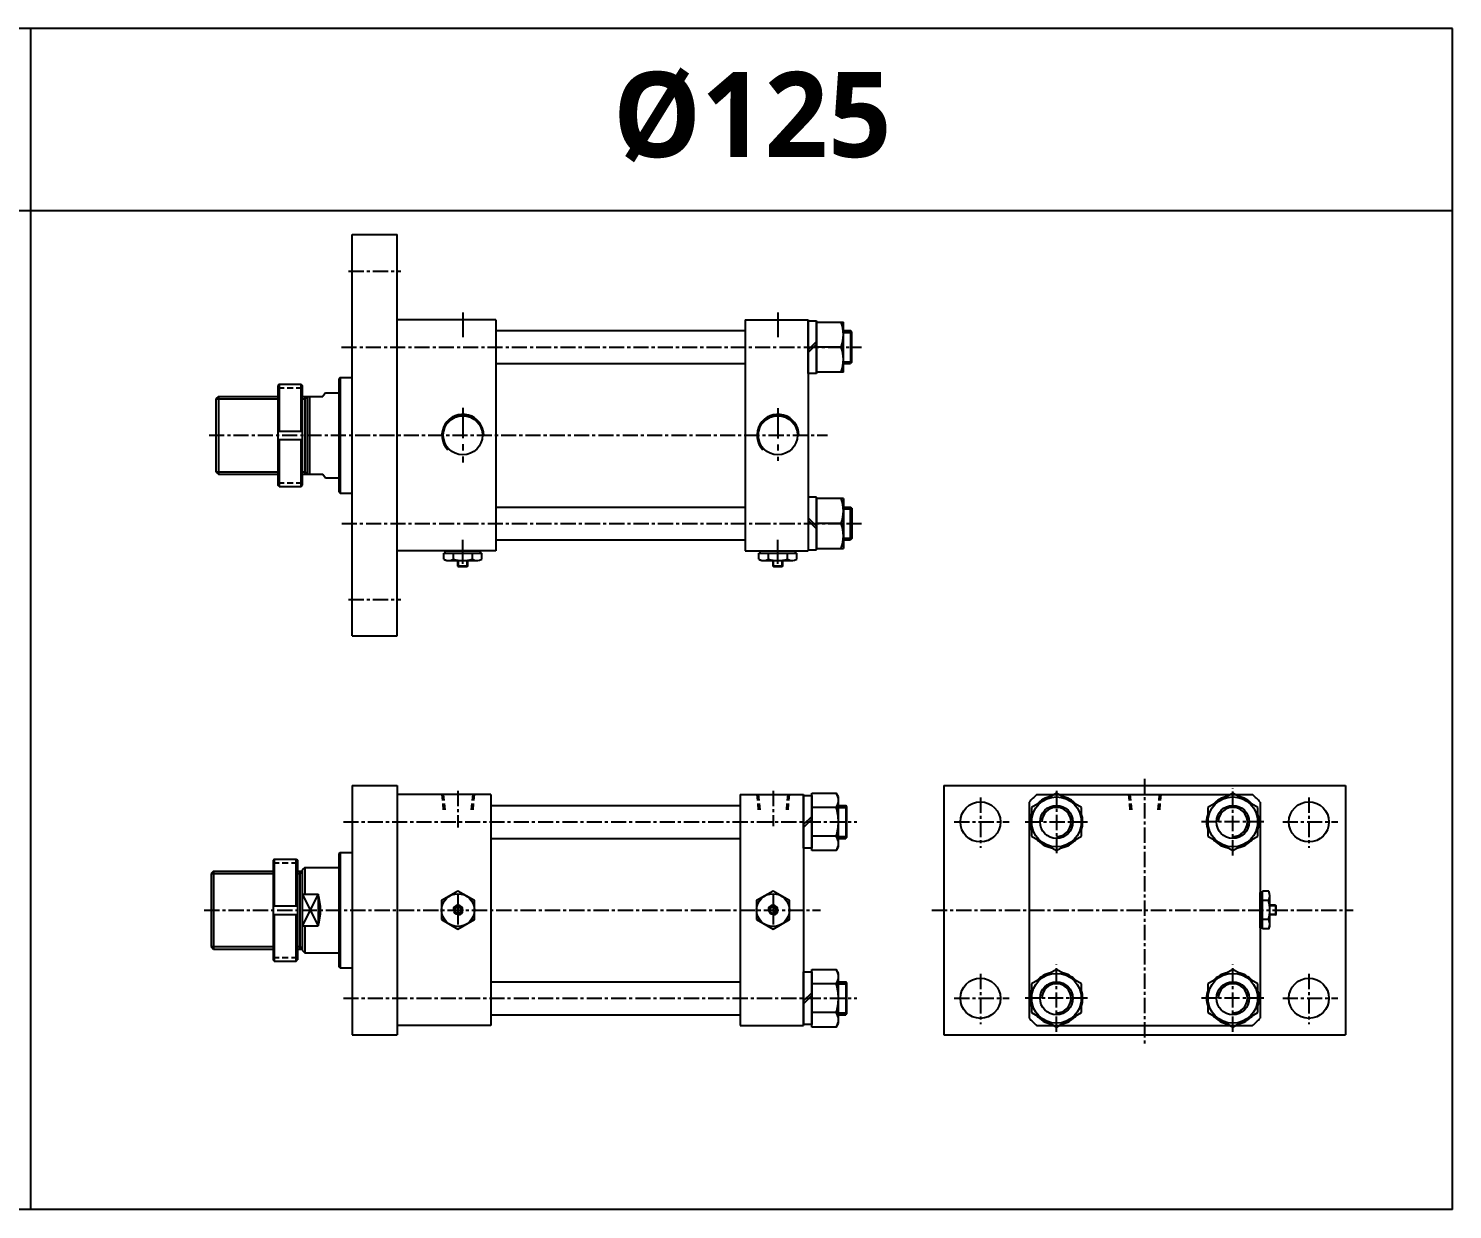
# Model space of a CAD drawing. Extents: x -819 to 4679, y 0 to 1986.
# Drawn here: x 3509 to 4679, y 1015 to 1986 of the extents above; entities that cross this region are included whole.
import ezdxf

# ---------------------------------------------------------------- set-up
doc = ezdxf.new("R2010")
doc.units = 0
doc.header["$LTSCALE"] = 10
doc.header["$MEASUREMENT"] = 0
for name, pattern in [('CENTER', [2, 1.25, -0.25, 0.25, -0.25]), ('CENTERX2', [4, 2.5, -0.5, 0.5, -0.5]), ('HIDDENX2', [0.75, 0.5, -0.25])]:
    doc.linetypes.add(name, pattern=pattern)
doc.layers.get('0').update_dxf_attribs({"linetype": 'CONTINUOUS'})
for name, color, linetype in [('CEN', 1, 'CENTERX2'), ('CENTER', 1, 'CENTER'), ('CL', 1, 'CENTER'), ('DIM', 2, 'CONTINUOUS'), ('HID', 2, 'HIDDENX2'), ('ML', 7, 'CONTINUOUS')]:
    doc.layers.add(name, color=color, linetype=linetype)
doc.styles.add('문자', font='romans.shx')

msp = doc.modelspace()

# ---------------------------------------------------------------- linework, layer by layer
for p, q in [((4679.4, 1986.4), (0, 1986.4)), ((3510.4, 1986.4), (3510.4, 1015.4)), ((4679.4, 1015.4), (4679.4, 1986.4)), ((4679.4, 1836.4), (0, 1836.4)), ((4679.4, 1015.4), (0, 1015.4))]:
    msp.add_line(p, q)
at = {"color": 7, "linetype": 'Continuous'}
for p, q in [((3850.2, 1550), (3850.2, 1555)), ((3850.2, 1555), (3856.6, 1555)), ((3851.2, 1555), (3851.2, 1557)), ((3851.2, 1557), (3880.4, 1557)), ((3853.4, 1549), (3878.2, 1549)), ((3856.6, 1555), (3881.4, 1555)), ((3858, 1550), (3858, 1555)), ((3861.8, 1549.3), (3861.8, 1549.3)), ((3861.8, 1544.5), (3861.8, 1549)), ((3869.8, 1544.5), (3869.8, 1549)), ((3873.6, 1550), (3873.6, 1555)), ((3880.4, 1555), (3880.4, 1557)), ((3881.4, 1550), (3881.4, 1555)), ((4109.2, 1550), (4109.2, 1555)), ((4109.2, 1555), (4115.6, 1555)), ((4110.2, 1555), (4110.2, 1557)), ((4110.2, 1557), (4139.4, 1557)), ((4112.4, 1549), (4137.2, 1549)), ((4115.6, 1555), (4140.4, 1555)), ((4117, 1550), (4117, 1555)), ((4120.8, 1549.3), (4120.8, 1549.3)), ((4120.8, 1544.5), (4120.8, 1549)), ((4128.8, 1544.5), (4128.8, 1549)), ((4132.6, 1550), (4132.6, 1555)), ((4139.4, 1555), (4139.4, 1557)), ((4140.4, 1550), (4140.4, 1555)), ((3861.8, 1544.5), (3862.3, 1544)), ((3869.8, 1544.5), (3861.8, 1544.5)), ((3862.3, 1544), (3869.3, 1544)), ((3869.8, 1544.5), (3869.3, 1544)), ((4120.8, 1544.5), (4121.3, 1544)), ((4128.8, 1544.5), (4120.8, 1544.5)), ((4121.3, 1544), (4128.3, 1544)), ((4128.8, 1544.5), (4128.3, 1544)), ((4521.3, 1247.1), (4521.3, 1276.2)), ((4523.3, 1276.2), (4521.3, 1276.2)), ((4528.3, 1277.2), (4523.3, 1277.2)), ((4523.3, 1252.4), (4523.3, 1277.2)), ((4528.3, 1269.4), (4523.3, 1269.4)), ((4529.3, 1249.2), (4529.3, 1274.1)), ((4533.8, 1265.6), (4529.3, 1265.6)), ((4533.8, 1265.6), (4534.3, 1265.1)), ((4533.8, 1265.6), (4533.8, 1257.6)), ((4534.3, 1258.1), (4534.3, 1265.1)), ((4528.3, 1253.9), (4523.3, 1253.9)), ((4529, 1257.6), (4529, 1257.6)), ((4533.8, 1257.6), (4529.3, 1257.6)), ((4533.8, 1257.6), (4534.3, 1258.1)), ((4523.3, 1247.1), (4521.3, 1247.1)), ((4523.3, 1246.1), (4523.3, 1252.4)), ((4528.3, 1246.1), (4523.3, 1246.1))]:
    msp.add_line(p, q, dxfattribs=at)
for points in [[(3848.3, 1253.8), (3861.8, 1246), (3875.3, 1253.8), (3875.3, 1269.4), (3861.8, 1277.2), (3848.3, 1269.4)], [(4107.3, 1253.8), (4120.8, 1246), (4134.3, 1253.8), (4134.3, 1269.4), (4120.8, 1277.2), (4107.3, 1269.4)], [(3860.4, 1264.1), (3858.9, 1261.6), (3860.4, 1259.1), (3863.3, 1259.1), (3864.7, 1261.6), (3863.3, 1264.1)], [(4119.4, 1264.1), (4117.9, 1261.6), (4119.4, 1259.1), (4122.3, 1259.1), (4123.7, 1261.6), (4122.3, 1264.1)]]:
    msp.add_lwpolyline(points, close=True, dxfattribs=at)
for centre, radius in [((3861.8, 1261.6), 13.5), ((3861.8, 1261.6), 3.5), ((4120.8, 1261.6), 13.5), ((4120.8, 1261.6), 3.5)]:
    msp.add_circle(centre, radius, dxfattribs=at)
for centre, radius, start, end in [((3853.4, 1554.7), 5.62, 235.6158, 270), ((3854.1, 1557.3), 8.22, 241.7006, 298.2994), ((3865.8, 1580.4), 31.3, 255.6172, 270.0141), ((3865.8, 1580.4), 31.3, 269.9859, 284.3828), ((3877.5, 1557.3), 8.22, 241.7006, 298.2994), ((4112.4, 1554.7), 5.62, 235.6158, 270), ((4113.1, 1557.3), 8.22, 241.7006, 298.2994), ((4124.8, 1580.4), 31.3, 255.6172, 270.0141), ((4124.8, 1580.4), 31.3, 269.9859, 284.3828), ((4136.5, 1557.3), 8.22, 241.7006, 298.2994), ((4521.1, 1273.3), 8.22, 331.7006, 28.2994), ((4497.9, 1261.7), 31.3, 359.9859, 14.3828), ((4497.9, 1261.6), 31.3, 345.6172, 0.0141), ((4521.1, 1250), 8.22, 331.7006, 28.2994), ((4523.7, 1249.2), 5.62, 325.6158, 0)]:
    msp.add_arc(centre, radius, start, end, dxfattribs=at)
at = {"layer": 'CEN'}
for p, q in [((3865.8, 1753), (3865.8, 1732.6)), ((4124.8, 1753), (4124.8, 1732.6)), ((3865.8, 1674.6), (3865.8, 1629.7)), ((4124.8, 1674.4), (4124.8, 1631)), ((3865.8, 1546.3), (3865.8, 1566)), ((4124.8, 1546.3), (4124.8, 1566)), ((3861.8, 1274.9), (3861.8, 1248.3)), ((4120.8, 1274.9), (4120.8, 1248.3))]:
    msp.add_line(p, q, dxfattribs=at)
at = {"layer": 'CENTER'}
for p, q in [((3771.8, 1787), (3814.8, 1787)), ((3766, 1724.5), (4193.6, 1724.5)), ((3657.2, 1652), (4165.7, 1652)), ((3766.2, 1579.5), (4193.6, 1579.5)), ((3771.8, 1517), (3814.8, 1517)), ((3861.8, 1359.6), (3861.8, 1329.6)), ((4120.8, 1359.6), (4120.8, 1330.6)), ((4426.3, 1369.4), (4426.3, 1151.8)), ((4498.8, 1306.5), (4498.8, 1361.8)), ((4291.3, 1354.1), (4291.3, 1312.9)), ((4561.3, 1354.1), (4561.3, 1312.9)), ((3767.6, 1334.1), (4189.6, 1334.1)), ((4269.8, 1334.1), (4315, 1334.1)), ((4524.4, 1334.1), (4473.1, 1334.1)), ((4539.8, 1334.1), (4585, 1334.1)), ((3653.2, 1261.6), (4159.8, 1261.6)), ((4251.4, 1261.6), (4597.8, 1261.6)), ((4291.3, 1209.1), (4291.3, 1167.9)), ((4353.8, 1161.5), (4353.8, 1216.8)), ((4498.8, 1161.5), (4498.8, 1216.8)), ((4561.3, 1209.1), (4561.3, 1167.9)), ((3767.6, 1189.1), (4189.6, 1189.1)), ((4269.8, 1189.1), (4315, 1189.1)), ((4379.4, 1189.1), (4328.1, 1189.1)), ((4524.4, 1189.1), (4473.1, 1189.1)), ((4539.8, 1189.1), (4585, 1189.1))]:
    msp.add_line(p, q, dxfattribs=at)
at = {"layer": 'CL'}
for p, q in [((4353.8, 1359.8), (4353.8, 1308.5)), ((4328.1, 1334.1), (4379.4, 1334.1))]:
    msp.add_line(p, q, dxfattribs=at)
at = {"layer": 'DIM'}
for p, q in [((3662.8, 1682), (3713.8, 1682)), ((3733.8, 1682), (3735.8, 1682)), ((3735.8, 1682), (3737.8, 1683.2)), ((3662.8, 1622), (3713.8, 1622)), ((3733.8, 1622), (3735.8, 1622)), ((3735.8, 1622), (3737.8, 1620.9)), ((3658.8, 1291.6), (3709.8, 1291.6)), ((3729.8, 1291.6), (3731.8, 1291.6)), ((3731.8, 1291.6), (3733.8, 1292.8)), ((3746.8, 1274.6), (3733.8, 1248.7)), ((3733.8, 1274.6), (3746.8, 1248.7)), ((3658.8, 1231.6), (3709.8, 1231.6)), ((3729.8, 1231.6), (3731.8, 1231.6)), ((3731.8, 1231.6), (3733.8, 1230.5))]:
    msp.add_line(p, q, dxfattribs=at)
for centre in [(3865.8, 1652), (4124.8, 1652)]:
    msp.add_arc(centre, 17.2, 0, 223.5957, dxfattribs=at)
at = {"layer": 'HID'}
for p, q in [((3713.8, 1691), (3733.8, 1691)), ((3713.8, 1613), (3733.8, 1613)), ((3848.6, 1356.6), (3849.8, 1342.6)), ((3849.7, 1356.6), (3851, 1342.6)), ((3873.9, 1356.6), (3872.6, 1342.6)), ((3875, 1356.6), (3873.8, 1342.6)), ((4107.6, 1356.6), (4108.8, 1342.6)), ((4108.7, 1356.6), (4110, 1342.6)), ((4132.9, 1356.6), (4131.6, 1342.6)), ((4134, 1356.6), (4132.8, 1342.6)), ((4413.1, 1356.6), (4414.3, 1342.6)), ((4414.2, 1356.6), (4415.5, 1342.6)), ((4438.3, 1356.6), (4437.1, 1342.6)), ((4439.5, 1356.6), (4438.3, 1342.6)), ((3709.8, 1300.6), (3729.8, 1300.6)), ((3709.8, 1222.6), (3729.8, 1222.6))]:
    msp.add_line(p, q, dxfattribs=at)
at = {"layer": 'ML', "color": 0}
for p, q in [((3774.8, 1817), (3811.8, 1817)), ((3774.8, 1487), (3774.8, 1817)), ((3811.8, 1487), (3811.8, 1817)), ((3892.8, 1747), (3811.8, 1747)), ((3892.8, 1747), (3892.8, 1557)), ((4097.8, 1747), (4149.8, 1747)), ((4097.8, 1747), (4097.8, 1557)), ((4149.8, 1747), (4149.8, 1557)), ((4149.8, 1702.9), (4149.8, 1746.2)), ((4149.8, 1746.2), (4156.6, 1746.2)), ((4156.6, 1746.2), (4156.6, 1702.9)), ((4156.6, 1704), (4156.6, 1745)), ((4156.6, 1745), (4178.6, 1745)), ((4178.6, 1704), (4178.6, 1745)), ((3892.8, 1738), (4097.8, 1738)), ((4178.6, 1738), (4184.6, 1738)), ((4178.6, 1736.5), (4185.6, 1736.5)), ((4185.6, 1737), (4184.6, 1738)), ((4184.6, 1738), (4184.6, 1711)), ((4185.6, 1712), (4185.6, 1737)), ((4156.6, 1729.1), (4149.8, 1722.3)), ((4156.6, 1726.8), (4149.8, 1720)), ((4176.8, 1724.5), (4156.6, 1724.5)), ((3892.8, 1711), (4097.8, 1711)), ((4178.6, 1712.5), (4185.6, 1712.5)), ((4178.6, 1711), (4184.6, 1711)), ((4185.6, 1712), (4184.6, 1711)), ((3764.8, 1699.5), (3763.8, 1698.5)), ((3763.8, 1698.5), (3763.8, 1605.5)), ((3764.8, 1699.5), (3774.8, 1699.5)), ((3764.8, 1699.5), (3764.8, 1604.5)), ((4156.6, 1702.9), (4149.8, 1702.9)), ((4178.6, 1704), (4156.6, 1704)), ((3714.8, 1694), (3713.8, 1693)), ((3713.8, 1693), (3713.8, 1611)), ((3714.8, 1694), (3732.8, 1694)), ((3714.8, 1694), (3714.8, 1655.5)), ((3732.8, 1694), (3733.8, 1693)), ((3732.8, 1655.5), (3732.8, 1694)), ((3733.8, 1693), (3733.8, 1611)), ((3752.8, 1687), (3750.8, 1684)), ((3752.8, 1687), (3763.8, 1687)), ((3664.8, 1684), (3662.8, 1682)), ((3662.8, 1682), (3662.8, 1622)), ((3664.8, 1684), (3713.8, 1684)), ((3664.8, 1684), (3664.8, 1620)), ((3733.8, 1685), (3733.8, 1619)), ((3733.8, 1684), (3750.8, 1684)), ((3735.8, 1684), (3735.8, 1620)), ((3737.8, 1684), (3737.8, 1620)), ((3739.8, 1684), (3739.8, 1652)), ((3713.8, 1655.5), (3733.8, 1655.5)), ((3739.8, 1652), (3739.8, 1620)), ((3713.8, 1648.5), (3733.8, 1648.5)), ((3714.8, 1648.5), (3714.8, 1610)), ((3732.8, 1610), (3732.8, 1648.5)), ((3662.8, 1622), (3664.8, 1620)), ((3664.8, 1620), (3713.8, 1620)), ((3733.8, 1620), (3750.8, 1620)), ((3750.8, 1620), (3752.8, 1617)), ((3752.8, 1617), (3763.8, 1617)), ((3714.8, 1610), (3713.8, 1611)), ((3714.8, 1610), (3732.8, 1610)), ((3732.8, 1610), (3733.8, 1611)), ((3763.8, 1605.5), (3764.8, 1604.5)), ((3764.8, 1604.5), (3774.8, 1604.5)), ((3892.8, 1593), (4097.8, 1593)), ((4156.6, 1601.2), (4149.8, 1601.2)), ((4149.8, 1601.2), (4149.8, 1557.9)), ((4156.6, 1557.9), (4156.6, 1601.2)), ((4178.6, 1600), (4156.6, 1600)), ((4156.6, 1600), (4156.6, 1559)), ((4178.6, 1600), (4178.6, 1559)), ((4178.6, 1593), (4184.6, 1593)), ((4185.6, 1592), (4184.6, 1593)), ((4184.6, 1566), (4184.6, 1593)), ((4156.6, 1577.3), (4149.8, 1584.1)), ((4156.6, 1575), (4149.8, 1581.8)), ((4178.6, 1591.5), (4185.6, 1591.5)), ((4185.6, 1592), (4185.6, 1567)), ((4176.8, 1579.5), (4156.6, 1579.5)), ((3892.8, 1566), (4097.8, 1566)), ((4149.8, 1557.9), (4156.6, 1557.9)), ((4156.6, 1559), (4178.6, 1559)), ((4178.6, 1567.5), (4185.6, 1567.5)), ((4178.6, 1566), (4184.6, 1566)), ((4185.6, 1567), (4184.6, 1566)), ((3892.8, 1557), (3811.8, 1557)), ((4097.8, 1557), (4149.8, 1557)), ((3774.8, 1487), (3811.8, 1487)), ((3774.8, 1364.1), (3811.8, 1364.1)), ((3774.8, 1364.1), (3774.8, 1159.1)), ((3811.8, 1364.1), (3811.8, 1159.1)), ((4261.3, 1364.1), (4591.3, 1364.1)), ((4261.3, 1364.1), (4261.3, 1159.1)), ((4591.3, 1364.1), (4591.3, 1159.1)), ((3888.8, 1356.6), (3811.8, 1356.6)), ((3888.8, 1356.6), (3888.8, 1166.6)), ((3888.8, 1347.6), (4093.8, 1347.6)), ((4093.8, 1356.6), (4145.8, 1356.6)), ((4093.8, 1356.6), (4093.8, 1166.6)), ((4145.8, 1356.6), (4145.8, 1166.6)), ((4145.8, 1312.5), (4145.8, 1355.8)), ((4145.8, 1355.8), (4152.6, 1355.8)), ((4152.6, 1310.5), (4152.6, 1357.8)), ((4152.6, 1357.8), (4172.8, 1357.8)), ((4152.6, 1355.8), (4152.6, 1312.5)), ((4174.6, 1354.6), (4172.8, 1357.8)), ((4174.6, 1313.6), (4174.6, 1354.6)), ((4174.6, 1347.6), (4180.6, 1347.6)), ((4181.6, 1346.6), (4180.6, 1347.6)), ((4180.6, 1347.6), (4180.6, 1320.6)), ((4181.6, 1321.6), (4181.6, 1346.6)), ((4331.3, 1350.4), (4331.3, 1172.9)), ((4353.8, 1357.8), (4333.3, 1346)), ((4337.5, 1356.6), (4515, 1356.6)), ((4374.3, 1346), (4353.8, 1357.8)), ((4498.8, 1357.8), (4478.3, 1346)), ((4519.3, 1346), (4498.8, 1357.8)), ((4521.3, 1350.4), (4521.3, 1172.9)), ((4152.6, 1338.7), (4145.8, 1331.9)), ((4152.6, 1336.4), (4145.8, 1329.6)), ((4172.8, 1346), (4152.6, 1346)), ((4174.6, 1346.1), (4181.6, 1346.1)), ((4333.3, 1346), (4333.3, 1322.3)), ((4374.3, 1322.3), (4374.3, 1346)), ((4478.3, 1346), (4478.3, 1322.3)), ((4519.3, 1322.3), (4519.3, 1346)), ((3888.8, 1320.6), (4093.8, 1320.6)), ((4152.6, 1312.5), (4145.8, 1312.5)), ((4172.8, 1322.3), (4152.6, 1322.3)), ((4172.8, 1310.5), (4174.6, 1313.6)), ((4174.6, 1322.1), (4181.6, 1322.1)), ((4174.6, 1320.6), (4180.6, 1320.6)), ((4181.6, 1321.6), (4180.6, 1320.6)), ((4333.3, 1322.3), (4353.8, 1310.5)), ((4353.8, 1310.5), (4374.3, 1322.3)), ((4478.3, 1322.3), (4498.8, 1310.5)), ((4498.8, 1310.5), (4519.3, 1322.3)), ((3710.8, 1303.6), (3709.8, 1302.6)), ((3709.8, 1302.6), (3709.8, 1220.6)), ((3710.8, 1303.6), (3728.8, 1303.6)), ((3710.8, 1303.6), (3710.8, 1265.1)), ((3728.8, 1303.6), (3729.8, 1302.6)), ((3728.8, 1265.1), (3728.8, 1303.6)), ((3729.8, 1302.6), (3729.8, 1220.6)), ((3764.8, 1309.1), (3763.8, 1308.1)), ((3763.8, 1308.1), (3763.8, 1215.1)), ((3764.8, 1309.1), (3774.8, 1309.1)), ((3764.8, 1309.1), (3764.8, 1214.1)), ((4172.8, 1310.5), (4152.6, 1310.5)), ((3660.8, 1293.6), (3658.8, 1291.6)), ((3658.8, 1291.6), (3658.8, 1231.6)), ((3660.8, 1293.6), (3709.8, 1293.6)), ((3660.8, 1293.6), (3660.8, 1229.6)), ((3729.8, 1294.6), (3729.8, 1228.6)), ((3729.8, 1293.6), (3733.8, 1293.6)), ((3731.8, 1293.6), (3731.8, 1229.6)), ((3735.8, 1296.6), (3733.8, 1294.6)), ((3733.8, 1294.6), (3733.8, 1228.6)), ((3735.8, 1296.6), (3763.8, 1296.6)), ((3735.8, 1296.6), (3735.8, 1274.6)), ((3709.8, 1265.1), (3729.8, 1265.1)), ((3733.8, 1274.6), (3746.8, 1274.6)), ((3746.8, 1274.6), (3746.8, 1248.7)), ((3709.8, 1258.1), (3729.8, 1258.1)), ((3710.8, 1258.1), (3710.8, 1219.6)), ((3728.8, 1219.6), (3728.8, 1258.1)), ((3733.8, 1248.7), (3746.8, 1248.7)), ((3735.8, 1248.7), (3735.8, 1226.6)), ((3658.8, 1231.6), (3660.8, 1229.6)), ((3660.8, 1229.6), (3709.8, 1229.6)), ((3729.8, 1229.6), (3733.8, 1229.6)), ((3710.8, 1219.6), (3709.8, 1220.6)), ((3710.8, 1219.6), (3728.8, 1219.6)), ((3728.8, 1219.6), (3729.8, 1220.6)), ((3733.8, 1228.6), (3735.8, 1226.6)), ((3735.8, 1226.6), (3763.8, 1226.6)), ((3763.8, 1215.1), (3764.8, 1214.1)), ((3764.8, 1214.1), (3774.8, 1214.1)), ((4145.8, 1167.5), (4145.8, 1210.8)), ((4145.8, 1210.8), (4152.6, 1210.8)), ((4152.6, 1165.5), (4152.6, 1212.8)), ((4152.6, 1212.8), (4172.8, 1212.8)), ((4152.6, 1210.8), (4152.6, 1167.5)), ((4174.6, 1209.6), (4172.8, 1212.8)), ((4174.6, 1168.6), (4174.6, 1209.6)), ((4353.8, 1212.8), (4333.3, 1201)), ((4374.3, 1201), (4353.8, 1212.8)), ((4498.8, 1212.8), (4478.3, 1201)), ((4519.3, 1201), (4498.8, 1212.8)), ((3888.8, 1202.6), (4093.8, 1202.6)), ((4172.8, 1201), (4152.6, 1201)), ((4174.6, 1202.6), (4180.6, 1202.6)), ((4174.6, 1201.1), (4181.6, 1201.1)), ((4181.6, 1201.6), (4180.6, 1202.6)), ((4180.6, 1202.6), (4180.6, 1175.6)), ((4181.6, 1176.6), (4181.6, 1201.6)), ((4333.3, 1201), (4333.3, 1177.3)), ((4374.3, 1177.3), (4374.3, 1201)), ((4478.3, 1201), (4478.3, 1177.3)), ((4519.3, 1177.3), (4519.3, 1201)), ((4152.6, 1193.7), (4145.8, 1186.9)), ((4152.6, 1191.4), (4145.8, 1184.6)), ((3888.8, 1175.6), (4093.8, 1175.6)), ((4172.8, 1177.3), (4152.6, 1177.3)), ((4174.6, 1177.1), (4181.6, 1177.1)), ((4174.6, 1175.6), (4180.6, 1175.6)), ((4181.6, 1176.6), (4180.6, 1175.6)), ((4333.3, 1177.3), (4353.8, 1165.5)), ((4353.8, 1165.5), (4374.3, 1177.3)), ((4478.3, 1177.3), (4498.8, 1165.5)), ((4498.8, 1165.5), (4519.3, 1177.3)), ((3774.8, 1159.1), (3811.8, 1159.1)), ((3888.8, 1166.6), (3811.8, 1166.6)), ((4093.8, 1166.6), (4145.8, 1166.6)), ((4152.6, 1167.5), (4145.8, 1167.5)), ((4172.8, 1165.5), (4152.6, 1165.5)), ((4172.8, 1165.5), (4174.6, 1168.6)), ((4261.3, 1159.1), (4591.3, 1159.1)), ((4337.5, 1166.6), (4515, 1166.6))]:
    msp.add_line(p, q, dxfattribs=at)
at = {"layer": 'ML', "color": 2}
for p, q in [((3862.3, 1549.2), (3862.3, 1549.2)), ((3862.3, 1544), (3862.3, 1549)), ((3869.3, 1544), (3869.3, 1549)), ((4121.3, 1549.2), (4121.3, 1549.2)), ((4121.3, 1544), (4121.3, 1549)), ((4128.3, 1544), (4128.3, 1549)), ((4534.3, 1265.1), (4529.3, 1265.1)), ((4529.1, 1258.1), (4529.1, 1258.1)), ((4534.3, 1258.1), (4529.3, 1258.1))]:
    msp.add_line(p, q, dxfattribs=at)
at = {"layer": 'ML'}
for centre, radius in [((3865.8, 1652), 16.1), ((4124.8, 1652), 16.1), ((4291.3, 1334.1), 16.5), ((4561.3, 1334.1), 16.5), ((4291.3, 1189.1), 16.5), ((4561.3, 1189.1), 16.5)]:
    msp.add_circle(centre, radius, dxfattribs=at)
at = {"layer": 'ML', "color": 0}
for centre, radius in [((4353.8, 1334.1), 20.5), ((4353.8, 1334.1), 13.5), ((4498.8, 1334.1), 20.5), ((4498.8, 1334.1), 13.5), ((4353.8, 1189.1), 20.5), ((4498.8, 1189.1), 20.5), ((4353.8, 1189.1), 13.5), ((4498.8, 1189.1), 13.5)]:
    msp.add_circle(centre, radius, dxfattribs=at)
at = {"layer": 'ML'}
for centre, radius, start, end in [((4149, 1734.8), 29.6, 339.7297, 20.2703), ((4149, 1714.3), 29.6, 339.7297, 20.2703), ((4149, 1589.8), 29.6, 339.7297, 20.2703), ((4149, 1569.3), 29.6, 339.7297, 20.2703), ((4164.1, 1351.9), 10.5, 325.591, 34.409), ((4426.3, 1261.6), 130, 133.0491, 136.9509), ((4426.3, 1261.6), 130, 43.0491, 46.9509), ((4133.6, 1333.9), 41, 0.4002, 17.1986), ((4133.6, 1334.4), 41, 342.8014, 359.5998), ((4164.1, 1316.4), 10.5, 325.591, 34.409), ((3705.6, 1261.6), 43.2, 342.4949, 17.5051), ((4164.1, 1206.9), 10.5, 325.591, 34.409), ((4133.6, 1188.9), 41, 0.4002, 17.1986), ((4133.6, 1189.4), 41, 342.8014, 359.5998), ((4164.1, 1171.4), 10.5, 325.591, 34.409), ((4426.3, 1261.6), 130, 223.0491, 226.9509), ((4426.3, 1261.6), 130, 313.0491, 316.9509)]:
    msp.add_arc(centre, radius, start, end, dxfattribs=at)
at = {"layer": 'ML', "color": 0}
for centre, start, end in [((4353.8, 1334.1), 101.2452, 138.7522), ((4353.8, 1334.1), 41.2478, 78.7548), ((4498.8, 1334.1), 101.2452, 138.7522), ((4498.8, 1334.1), 41.2478, 78.7548), ((4353.8, 1334.1), 161.2415, 198.7585), ((4353.8, 1334.1), 341.2415, 18.7585), ((4498.8, 1334.1), 161.2415, 198.7585), ((4498.8, 1334.1), 341.2415, 18.7585), ((4353.8, 1334.1), 221.2478, 258.7548), ((4353.8, 1334.1), 281.2452, 318.7522), ((4498.8, 1334.1), 221.2478, 258.7548), ((4498.8, 1334.1), 281.2452, 318.7522), ((4353.8, 1189.1), 101.2452, 138.7522), ((4353.8, 1189.1), 41.2478, 78.7548), ((4498.8, 1189.1), 101.2452, 138.7522), ((4498.8, 1189.1), 41.2478, 78.7548), ((4353.8, 1189.1), 161.2415, 198.7585), ((4353.8, 1189.1), 341.2415, 18.7585), ((4498.8, 1189.1), 161.2415, 198.7585), ((4498.8, 1189.1), 341.2415, 18.7585), ((4353.8, 1189.1), 221.2478, 258.7548), ((4353.8, 1189.1), 281.2452, 318.7522), ((4498.8, 1189.1), 221.2478, 258.7548), ((4498.8, 1189.1), 281.2452, 318.7522)]:
    msp.add_arc(centre, 21.6, start, end, dxfattribs=at)
at = {"layer": 'ML', "color": 2}
for centre, radius in [((4353.8, 1334.1), 12), ((4498.8, 1334.1), 12), ((3861.8, 1261.6), 4), ((4120.8, 1261.6), 4), ((4353.8, 1189.1), 12), ((4498.8, 1189.1), 12)]:
    msp.add_arc(centre, radius, 270, 180, dxfattribs=at)

# ---------------------------------------------------------------- texts
at = {"insert": (3989.2, 1950.7), "char_height": 70, "attachment_point": 1, "style": '문자'}
msp.add_mtext_dynamic_manual_height_columns('{\\fMalgun Gothic|b1|i0|c129|p50;%%C125}', width=124.533, gutter_width=16, heights=[-75.6], dxfattribs=at)

doc.saveas('drawing.dxf')
